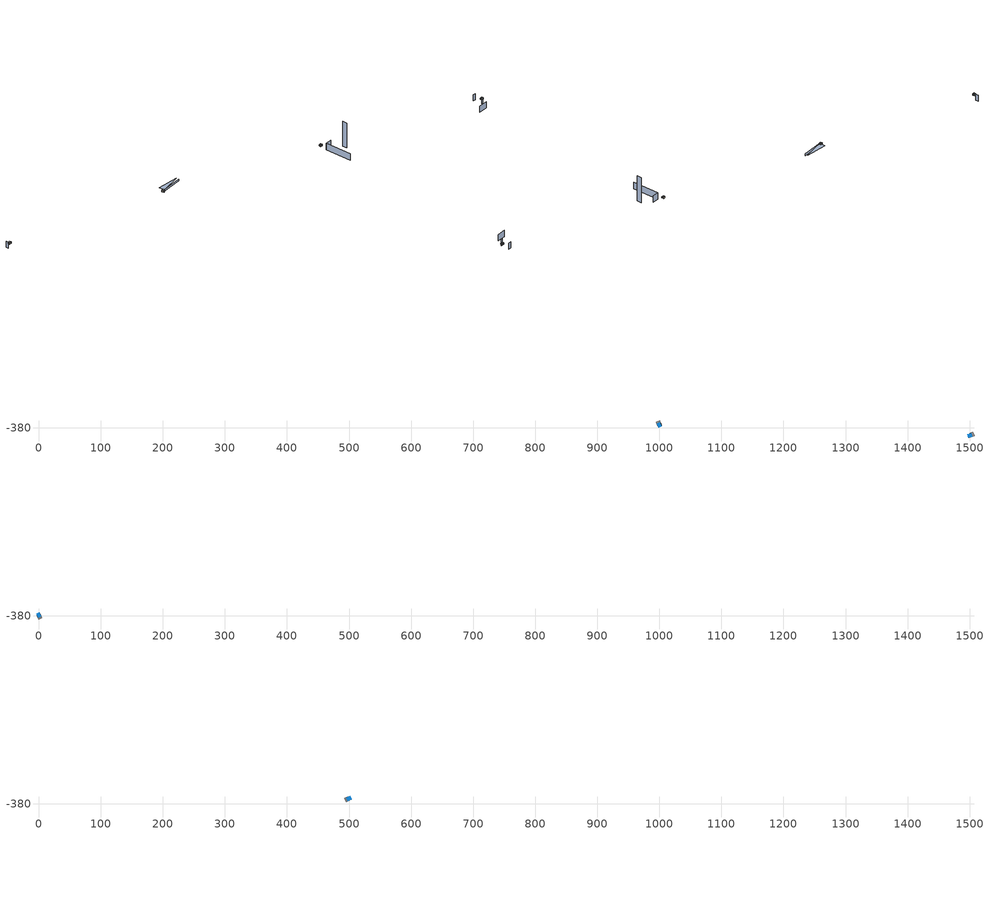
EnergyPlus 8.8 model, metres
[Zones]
2Perim
 floor adiabatic (115mmSandLimeBrick): 997.21,-377.15 995.55,-373.32 1001.06,-370.94 1002.71,-374.77 z8.72
 wall outside (U0-5): 997.21,-377.15 1002.71,-374.77 z8.72:13.09
 wall to 2Core (115mmSandLimeBrick): 1001.06,-370.94 995.55,-373.32 z8.72:13.09
 wall adiabatic (115mmSandLimeBrick): 1002.71,-374.77 1001.06,-370.94 / 995.55,-373.32 997.21,-377.15 z8.72:13.09
 window (Single): 997.3,-377.11 1002.62,-374.81 z9.57:12.28
 ceiling adiabatic (115mmSandLimeBrick): 997.21,-377.15 1002.71,-374.77 1001.33,-371.58 995.82,-373.96 z13.09
 roof outside (U0-4): 995.82,-373.96 1001.33,-371.58 1001.06,-370.94 995.55,-373.32 z13.09
2Core
 floor adiabatic (115mmSandLimeBrick): 995.55,-373.32 994.74,-371.45 1000.25,-369.07 1001.06,-370.94 z8.72
 wall adiabatic (115mmSandLimeBrick): 1001.06,-370.94 1000.25,-369.07 994.74,-371.45 995.55,-373.32 z8.72:13.09
 ceiling adiabatic (115mmSandLimeBrick): 995.55,-373.32 1001.06,-370.94 1000.39,-369.39 994.88,-371.77 z13.09
 roof outside (U0-4): 994.88,-371.77 1000.39,-369.39 1000.25,-369.07 994.74,-371.45 z13.09
3Perim
 floor adiabatic (115mmSandLimeBrick): 1498.99,-389.9 1502.88,-388.37 1505.08,-393.95 1501.19,-395.49 z8.72
 wall outside (U0-5): 1498.99,-389.9 1501.19,-395.49 z8.72:13.09
 wall to 3Core (115mmSandLimeBrick): 1505.08,-393.95 1502.88,-388.37 z8.72:13.09
 wall adiabatic (115mmSandLimeBrick): 1501.19,-395.49 1505.08,-393.95 / 1502.88,-388.37 1498.99,-389.9 z8.72:13.09
 window (Single): 1499.03,-390 1501.16,-395.39 z9.57:12.28
 ceiling adiabatic (115mmSandLimeBrick): 1498.99,-389.9 1501.19,-395.49 1504.43,-394.21 1502.23,-388.63 z13.09
 roof outside (U0-4): 1502.23,-388.63 1504.43,-394.21 1505.08,-393.95 1502.88,-388.37 z13.09
3Core
 floor adiabatic (115mmSandLimeBrick): 1502.88,-388.37 1504.77,-387.62 1506.97,-393.21 1505.08,-393.95 z8.72
 wall adiabatic (115mmSandLimeBrick): 1505.08,-393.95 1506.97,-393.21 1504.77,-387.62 1502.88,-388.37 z8.72:13.09
 ceiling adiabatic (115mmSandLimeBrick): 1502.88,-388.37 1505.08,-393.95 1506.66,-393.33 1504.45,-387.75 z13.09
 roof outside (U0-4): 1504.45,-387.75 1506.66,-393.33 1506.97,-393.21 1504.77,-387.62 z13.09
0Perim
 floor adiabatic (115mmSandLimeBrick): 2.79,-377.95 4.45,-381.79 -1.06,-384.17 -2.71,-380.33 z17.45
 wall outside (U0-5): 2.79,-377.95 -2.71,-380.33 z17.45:21.81
 wall to 0Core (115mmSandLimeBrick): -1.06,-384.17 4.45,-381.79 z17.45:21.81
 wall adiabatic (115mmSandLimeBrick): -2.71,-380.33 -1.06,-384.17 / 4.45,-381.79 2.79,-377.95 z17.45:21.81
 window (Single): 2.7,-377.99 -2.62,-380.29 z18.3:21
 ceiling adiabatic (115mmSandLimeBrick): 2.79,-377.95 -2.71,-380.33 -1.33,-383.53 4.17,-381.15 z21.81
 roof outside (U0-4): 4.17,-381.15 -1.33,-383.53 -1.06,-384.17 4.45,-381.79 z21.81
0Core
 floor adiabatic (115mmSandLimeBrick): 4.45,-381.79 5.26,-383.65 -0.25,-386.03 -1.06,-384.17 z17.45
 wall adiabatic (115mmSandLimeBrick): -1.06,-384.17 -0.25,-386.03 5.26,-383.65 4.45,-381.79 z17.45:21.81
 ceiling adiabatic (115mmSandLimeBrick): 4.45,-381.79 -1.06,-384.17 -0.39,-385.72 5.12,-383.34 z21.81
 roof outside (U0-4): 5.12,-383.34 -0.39,-385.72 -0.25,-386.03 5.26,-383.65 z21.81
1Perim
 floor adiabatic (115mmSandLimeBrick): 501.17,-374.34 497.38,-376.09 494.86,-370.65 498.65,-368.89 z21.81
 wall outside (U0-5): 501.17,-374.34 498.65,-368.89 z21.81:26.17
 wall to 1Core (115mmSandLimeBrick): 494.86,-370.65 497.38,-376.09 z21.81:26.17
 wall adiabatic (115mmSandLimeBrick): 498.65,-368.89 494.86,-370.65 / 497.38,-376.09 501.17,-374.34 z21.81:26.17
 window (Single): 501.13,-374.25 498.69,-368.98 z22.66:25.37
 ceiling adiabatic (115mmSandLimeBrick): 501.17,-374.34 498.65,-368.89 495.49,-370.36 498.01,-375.8 z26.17
 roof outside (U0-4): 498.01,-375.8 495.49,-370.36 494.86,-370.65 497.38,-376.09 z26.17
1Core
 floor adiabatic (115mmSandLimeBrick): 497.38,-376.09 495.54,-376.95 493.01,-371.5 494.86,-370.65 z21.81
 wall adiabatic (115mmSandLimeBrick): 494.86,-370.65 493.01,-371.5 495.54,-376.95 497.38,-376.09 z21.81:26.17
 ceiling adiabatic (115mmSandLimeBrick): 497.38,-376.09 494.86,-370.65 493.32,-371.36 495.84,-376.8 z26.17
 roof outside (U0-4): 495.84,-376.8 493.32,-371.36 493.01,-371.5 495.54,-376.95 z26.17
shading: -1.43,-379.79 -4.84,-371.9 / 1484.69,-376.16 1492.29,-372.88 / 1498.84,-422.77 1473.63,-433.62 / 1502.14,-397.88 1497.33,-399.95 z0:20.57; 500.25,-372.33 560.23,-346.41 z20.57:26.17; 1027.62,-378.5 1009.49,-386.25 / 1009.49,-386.25 1042.86,-463.48 z0:21.34; 1058.14,-392.83 1062.88,-406.28 z0:84.06; 500.25,-372.33 556.67,-338.34 492.86,-356.33 z26.17
[Site:GroundTemperature:BuildingSurface]
14, 14, 14, 14, 14, 14, 14, 14, 14, 14, 14, 14
[Site:GroundReflectance]
0.2, 0.2, 0.2, 0.2, 0.2, 0.2, 0.2, 0.2, 0.2, 0.2, 0.2, 0.2
[Site:GroundReflectance:SnowModifier]
1, 1
[Building]
Building: North Axis {deg}=0; Terrain=Suburbs; Loads Convergence Tolerance Value=.04; Temperature Convergence Tolerance Value {deltaC}=.4; Solar Distribution=MinimalShadowing; Maximum Number of Warmup Days=25
[Construction]
115mmSandLimeBrick: Plaster_0.005_115mmSandLimeBrick, Sand-Lime Brick_0.08_115mmSandLimeBrick, Plaster_0.08_115mmSandLimeBrick
U0-5: XPS Board_0.01_U0-5, General Concrete_0.2_U0-5
U0-4: XPS Board_0.06_U0-4, General Concrete_0.2_U0-4
Single: Generic Clear Glass 6mm_0.006_Single
[Material] Roughness=Rough; Thermal Absorptance=0.9
Name | Thickness {m} | Conductivity {W/m-K} | Density {kg/m3} | Specific Heat {J/kg-K} | Solar Absorptance | Visible Absorptance
Plaster_0.005_115mmSandLimeBrick | 0.005 | 1 | 2000 | 1130 | 0.6 | 0.6
Sand-Lime Brick_0.08_115mmSandLimeBrick | 0.08 | 0.56 | 1200 | 1000 | 0.6 | 0.6
Plaster_0.08_115mmSandLimeBrick | 0.08 | 1 | 2000 | 1130 | 0.6 | 0.6
XPS Board_0.01_U0-5 | 0.01 | 0.034 | 35 | 1400 | 0.6 | 0.6
General Concrete_0.2_U0-5; General Concrete_0.2_U0-4 | 0.2 | 2 | 2400 | 950 | 0.7 | 0.7
XPS Board_0.06_U0-4 | 0.06 | 0.034 | 35 | 1400 | 0.6 | 0.6
[WindowMaterial:Glazing]
Generic Clear Glass 6mm_0.006_Single: Optical Data Type=SpectralAverage; Window Glass Spectral Data Set=SpectralAverage; Thickness {m}=0.006; Solar Transmittance at Normal Incidence=0.68; Front Side Solar Reflectance at Normal Incidence=0.09; Back Side Solar Reflectance at Normal Incidence=0.1; Visible Transmittance at Normal Incidence=0.81; Front Side Visible Reflectance at Normal Incidence=0.11; Back Side Visible Reflectance at Normal Incidence=0.12; Infrared Transmittance at Normal Incidence=0; Front Side Infrared Hemispherical Emissivity=0.2; Back Side Infrared Hemispherical Emissivity=0.2; Conductivity {W/m-K}=0.9; Dirt Correction Factor for Solar and Visible Transmittance=1
[EnergyManagementSystem:Sensor]
Name | Output:Variable or Output:Meter Index Key | Output:Variable or Output:Meter
OutdoorTemp | Environment | Site Outdoor Air Drybulb Temperature
OutdoorRelHumid | Environment | Site Outdoor Air Relative Humidity
USRNATVENT_0Perim; USRNATVENT_1Perim; USRNATVENT_2Perim; USRNATVENT_3Perim | AllOff | Schedule Value
[Zone] Type=1; Multiplier=1; Zone Inside Convection Algorithm=TARP; Zone Outside Convection Algorithm=DOE-2
Name | Volume {m3} | Floor Area {m2}
0Perim; 1Perim; 2Perim; 3Perim | 109.375 | 25.0763
0Core; 1Core; 2Core; 3Core | 53.1125 | 12.177
[People] Number of People Schedule=AllOn; Number of People Calculation Method=People/Area; People per Zone Floor Area {person/m2}=0.5; Fraction Radiant=0.3; Sensible Heat Fraction=AUTOCALCULATE; Carbon Dioxide Generation Rate {m3/s-W}=3.82e-08; Enable ASHRAE 55 Comfort Warnings=No; Mean Radiant Temperature Calculation Type=ZoneAveraged; Clothing Insulation Calculation Method=DynamicClothingModelASHRAE55; Thermal Comfort Model 1 Type=AdaptiveASH55
Name | Zone or ZoneList | Activity Level Schedule | Work Efficiency Schedule | Air Velocity Schedule
People 0Perim | 0Perim | 0PerimPeopleActivity | 0PerimWorkEfficiency | 0PerimAirVelocity
People 0Core | 0Core | 0CorePeopleActivity | 0CoreWorkEfficiency | 0CoreAirVelocity
People 1Perim | 1Perim | 1PerimPeopleActivity | 1PerimWorkEfficiency | 1PerimAirVelocity
People 1Core | 1Core | 1CorePeopleActivity | 1CoreWorkEfficiency | 1CoreAirVelocity
People 2Perim | 2Perim | 2PerimPeopleActivity | 2PerimWorkEfficiency | 2PerimAirVelocity
People 2Core | 2Core | 2CorePeopleActivity | 2CoreWorkEfficiency | 2CoreAirVelocity
People 3Perim | 3Perim | 3PerimPeopleActivity | 3PerimWorkEfficiency | 3PerimAirVelocity
People 3Core | 3Core | 3CorePeopleActivity | 3CoreWorkEfficiency | 3CoreAirVelocity
[ElectricEquipment] Schedule=AllOn; Design Level Calculation Method=Watts/Area; Watts per Zone Floor Area {W/m2}=35; Fraction Latent=0; Fraction Radiant=.2; Fraction Lost=0
Name | Zone or ZoneList
0Perim Equipment 1 | 0Perim
0Core Equipment 1 | 0Core
1Perim Equipment 1 | 1Perim
1Core Equipment 1 | 1Core
2Perim Equipment 1 | 2Perim
2Core Equipment 1 | 2Core
3Perim Equipment 1 | 3Perim
3Core Equipment 1 | 3Core
[Lights] Schedule=AllOn; Design Level Calculation Method=Watts/Area; Watts per Zone Floor Area {W/m2}=15; Return Air Fraction=0; Fraction Radiant=.42; Fraction Visible=.18; Fraction Replaceable=1
Name | Zone or ZoneList
0Perim General lighting | 0Perim
0Core General lighting | 0Core
1Perim General lighting | 1Perim
1Core General lighting | 1Core
2Perim General lighting | 2Perim
2Core General lighting | 2Core
3Perim General lighting | 3Perim
3Core General lighting | 3Core
[ZoneControl:Thermostat]
Name | Zone or ZoneList | Control Type Schedule | Control 1
0Perim Thermostat | 0Perim | 0PerimZoneControlTypeSched | Dual Setpoint - Zone 0Perim
0Core Thermostat | 0Core | 0CoreZoneControlTypeSched | Dual Setpoint - Zone 0Core
1Perim Thermostat | 1Perim | 1PerimZoneControlTypeSched | Dual Setpoint - Zone 1Perim
1Core Thermostat | 1Core | 1CoreZoneControlTypeSched | Dual Setpoint - Zone 1Core
2Perim Thermostat | 2Perim | 2PerimZoneControlTypeSched | Dual Setpoint - Zone 2Perim
2Core Thermostat | 2Core | 2CoreZoneControlTypeSched | Dual Setpoint - Zone 2Core
3Perim Thermostat | 3Perim | 3PerimZoneControlTypeSched | Dual Setpoint - Zone 3Perim
3Core Thermostat | 3Core | 3CoreZoneControlTypeSched | Dual Setpoint - Zone 3Core
[ThermostatSetpoint:DualSetpoint]
Name | Heating Setpoint Temperature Schedule | Cooling Setpoint Temperature Schedule
Dual Setpoint - Zone 0Perim | 0PerimHeating_SP_Sch | 0PerimCooling_SP_Sch
Dual Setpoint - Zone 0Core | 0CoreHeating_SP_Sch | 0CoreCooling_SP_Sch
Dual Setpoint - Zone 1Perim | 1PerimHeating_SP_Sch | 1PerimCooling_SP_Sch
Dual Setpoint - Zone 1Core | 1CoreHeating_SP_Sch | 1CoreCooling_SP_Sch
Dual Setpoint - Zone 2Perim | 2PerimHeating_SP_Sch | 2PerimCooling_SP_Sch
Dual Setpoint - Zone 2Core | 2CoreHeating_SP_Sch | 2CoreCooling_SP_Sch
Dual Setpoint - Zone 3Perim | 3PerimHeating_SP_Sch | 3PerimCooling_SP_Sch
Dual Setpoint - Zone 3Core | 3CoreHeating_SP_Sch | 3CoreCooling_SP_Sch
[Zone equipment]
0Perim: 0Perim Ideal Loads Air
0Core: 0Core Ideal Loads Air
1Perim: 1Perim Ideal Loads Air
1Core: 1Core Ideal Loads Air
2Perim: 2Perim Ideal Loads Air
2Core: 2Core Ideal Loads Air
3Perim: 3Perim Ideal Loads Air
3Core: 3Core Ideal Loads Air
[ZoneHVAC:IdealLoadsAirSystem] Maximum Heating Supply Air Temperature {C}=30; Minimum Cooling Supply Air Temperature {C}=18; Maximum Heating Supply Air Humidity Ratio {kgWater/kgDryAir}=0.01; Minimum Cooling Supply Air Humidity Ratio {kgWater/kgDryAir}=0.008; Heating Limit=NoLimit; Maximum Heating Air Flow Rate {m3/s}=100; Cooling Limit=NoLimit; Maximum Cooling Air Flow Rate {m3/s}=100; Heating Availability Schedule=AllOn; Cooling Availability Schedule=AllOn; Dehumidification Control Type=None; Humidification Control Type=None; Demand Controlled Ventilation Type=OccupancySchedule; Outdoor Air Economizer Type=NoEconomizer; Heat Recovery Type=None; Sensible Heat Recovery Effectiveness=0.7; Latent Heat Recovery Effectiveness=0.65
Name | Design Specification Outdoor Air Object
0Perim Ideal Loads Air | 0PerimMinFreshAir
0Core Ideal Loads Air | 0CoreMinFreshAir
1Perim Ideal Loads Air | 1PerimMinFreshAir
1Core Ideal Loads Air | 1CoreMinFreshAir
2Perim Ideal Loads Air | 2PerimMinFreshAir
2Core Ideal Loads Air | 2CoreMinFreshAir
3Perim Ideal Loads Air | 3PerimMinFreshAir
3Core Ideal Loads Air | 3CoreMinFreshAir
[DesignSpecification:OutdoorAir] Outdoor Air Method=Sum; Outdoor Air Flow per Person {m3/s-person}=0.002; Outdoor Air Flow per Zone Floor Area {m3/s-m2}=0.002; Outdoor Air Schedule=AllOn
0PerimMinFreshAir; 0CoreMinFreshAir; 1PerimMinFreshAir; 1CoreMinFreshAir; 2PerimMinFreshAir; 2CoreMinFreshAir; 3PerimMinFreshAir; 3CoreMinFreshAir
[ZoneVentilation:DesignFlowRate] Schedule=AllOn; Design Flow Rate Calculation Method=AirChanges/Hour; Air Changes per Hour {1/hr}=0; Ventilation Type=NATURAL; Fan Pressure Rise {Pa}=0; Fan Total Efficiency=1; Constant Term Coefficient=1; Temperature Term Coefficient=0; Velocity Term Coefficient=0; Velocity Squared Term Coefficient=0; Minimum Indoor Temperature {C}=18; Delta Temperature {deltaC}=1; Maximum Wind Speed {m/s}=40
Name | Zone or ZoneList
0Perim ScheduledVent | 0Perim
1Perim ScheduledVent | 1Perim
2Perim ScheduledVent | 2Perim
3Perim ScheduledVent | 3Perim
[EnergyManagementSystem:Actuator] Actuated Component Type=Schedule:Constant; Actuated Component Control Type=Schedule Value
Name | Actuated Component Unique
NATVENT_AVAIL_SCHED_ACTUATOR_0Perim | NATVENT_AVAIL_SCHED_0Perim
NATVENT_AVAIL_SCHED_ACTUATOR_1Perim | NATVENT_AVAIL_SCHED_1Perim
NATVENT_AVAIL_SCHED_ACTUATOR_2Perim | NATVENT_AVAIL_SCHED_2Perim
NATVENT_AVAIL_SCHED_ACTUATOR_3Perim | NATVENT_AVAIL_SCHED_3Perim
[EnergyManagementSystem:ProgramCallingManager]
My 0Perim_Setpoint_Schedule_Calculator_Example: BeginTimestepBeforePredictor; 0Perim_ErlEnforceBinary
My 1Perim_Setpoint_Schedule_Calculator_Example: BeginTimestepBeforePredictor; 1Perim_ErlEnforceBinary
My 2Perim_Setpoint_Schedule_Calculator_Example: BeginTimestepBeforePredictor; 2Perim_ErlEnforceBinary
My 3Perim_Setpoint_Schedule_Calculator_Example: BeginTimestepBeforePredictor; 3Perim_ErlEnforceBinary
[EnergyManagementSystem:Program]
0Perim_ErlEnforceBinary: IF (USRNATVENT_0Perim > 0); Set NATVENT_AVAIL_SCHED_ACTUATOR_0Perim = 1; ELSE; Set NATVENT_AVAIL_SCHED_ACTUATOR_0Perim = 0; ENDIF
1Perim_ErlEnforceBinary: IF (USRNATVENT_1Perim > 0); Set NATVENT_AVAIL_SCHED_ACTUATOR_1Perim = 1; ELSE; Set NATVENT_AVAIL_SCHED_ACTUATOR_1Perim = 0; ENDIF
2Perim_ErlEnforceBinary: IF (USRNATVENT_2Perim > 0); Set NATVENT_AVAIL_SCHED_ACTUATOR_2Perim = 1; ELSE; Set NATVENT_AVAIL_SCHED_ACTUATOR_2Perim = 0; ENDIF
3Perim_ErlEnforceBinary: IF (USRNATVENT_3Perim > 0); Set NATVENT_AVAIL_SCHED_ACTUATOR_3Perim = 1; ELSE; Set NATVENT_AVAIL_SCHED_ACTUATOR_3Perim = 0; ENDIF
[ZoneVentilation:WindandStackOpenArea] Opening Area {m2}=12.5617; Opening Effectiveness=0; Effective Angle {deg}=0; Height Difference {m}=0.676816; Discharge Coefficient for Opening=0.6; Minimum Indoor Temperature {C}=24; Maximum Indoor Temperature {C}=100; Delta Temperature {deltaC}=1; Minimum Outdoor Temperature {C}=22; Maximum Outdoor Temperature {C}=26; Maximum Wind Speed {m/s}=40
Name | Zone | Opening Area Fraction Schedule
0PerimNatVent_Buoy | 0Perim | NATVENT_AVAIL_SCHED_0Perim
1PerimNatVent_Buoy | 1Perim | NATVENT_AVAIL_SCHED_1Perim
2PerimNatVent_Buoy | 2Perim | NATVENT_AVAIL_SCHED_2Perim
3PerimNatVent_Buoy | 3Perim | NATVENT_AVAIL_SCHED_3Perim
[ZoneInfiltration:DesignFlowRate] Schedule=On; Design Flow Rate Calculation Method=AirChanges/Hour; Air Changes per Hour {1/hr}=2; Constant Term Coefficient=1; Temperature Term Coefficient=0; Velocity Term Coefficient=0; Velocity Squared Term Coefficient=0
Name | Zone or ZoneList
0PerimInfiltration | 0Perim
1PerimInfiltration | 1Perim
2PerimInfiltration | 2Perim
3PerimInfiltration | 3Perim
[WaterUse:Equipment]
Name | Peak Flow Rate {m3/s} | Flow Rate Fraction Schedule | Target Temperature Schedule | Hot Water Supply Temperature Schedule | Cold Water Supply Temperature Schedule
DHW 0Perim | 0 | equipOffice | DHW Supply Temperature 0Perim | DHW Supply Temperature 0Perim | DHW Mains Temperature 0Perim
DHW 0Core | 1.01475e-05 | 60HrWk | DHW Supply Temperature 0Core | DHW Supply Temperature 0Core | DHW Mains Temperature 0Core
DHW 1Perim | 0 | equipOffice | DHW Supply Temperature 1Perim | DHW Supply Temperature 1Perim | DHW Mains Temperature 1Perim
DHW 1Core | 1.01475e-05 | 60HrWk | DHW Supply Temperature 1Core | DHW Supply Temperature 1Core | DHW Mains Temperature 1Core
DHW 2Perim | 0 | equipOffice | DHW Supply Temperature 2Perim | DHW Supply Temperature 2Perim | DHW Mains Temperature 2Perim
DHW 2Core | 1.01475e-05 | 60HrWk | DHW Supply Temperature 2Core | DHW Supply Temperature 2Core | DHW Mains Temperature 2Core
DHW 3Perim | 0 | equipOffice | DHW Supply Temperature 3Perim | DHW Supply Temperature 3Perim | DHW Mains Temperature 3Perim
DHW 3Core | 1.01475e-05 | 60HrWk | DHW Supply Temperature 3Core | DHW Supply Temperature 3Core | DHW Mains Temperature 3Core
[Schedule:Constant]
On: On/Off, 1
0PerimPeopleActivity; 0CorePeopleActivity; 1PerimPeopleActivity; 1CorePeopleActivity; 2PerimPeopleActivity; 2CorePeopleActivity; 3PerimPeopleActivity; 3CorePeopleActivity: Any Number, 125.28
0PerimAirVelocity; 0CoreAirVelocity; 1PerimAirVelocity; 1CoreAirVelocity; 2PerimAirVelocity; 2CoreAirVelocity; 3PerimAirVelocity; 3CoreAirVelocity: Any Number, 0.2
0PerimWorkEfficiency; 0CoreWorkEfficiency; 1PerimWorkEfficiency; 1CoreWorkEfficiency; 2PerimWorkEfficiency; 2CoreWorkEfficiency; 3PerimWorkEfficiency; 3CoreWorkEfficiency: Any Number, 0
0PerimHeating_SP_Sch; 0PerimCooling_SP_Sch; 0CoreHeating_SP_Sch; 0CoreCooling_SP_Sch; 1PerimHeating_SP_Sch; 1PerimCooling_SP_Sch; 1CoreHeating_SP_Sch; 1CoreCooling_SP_Sch; 2PerimHeating_SP_Sch; 2PerimCooling_SP_Sch; 2CoreHeating_SP_Sch; 2CoreCooling_SP_Sch; 3PerimHeating_SP_Sch; 3PerimCooling_SP_Sch; 3CoreHeating_SP_Sch; 3CoreCooling_SP_Sch: Temperature, 24
0PerimZoneControlTypeSched; 0CoreZoneControlTypeSched; 1PerimZoneControlTypeSched; 1CoreZoneControlTypeSched; 2PerimZoneControlTypeSched; 2CoreZoneControlTypeSched; 3PerimZoneControlTypeSched; 3CoreZoneControlTypeSched: Any Number, 4
NATVENT_AVAIL_SCHED_0Perim; NATVENT_AVAIL_SCHED_1Perim; NATVENT_AVAIL_SCHED_2Perim; NATVENT_AVAIL_SCHED_3Perim: Fraction, 1
DHW Supply Temperature 0Perim; DHW Supply Temperature 0Core; DHW Supply Temperature 1Perim; DHW Supply Temperature 1Core; DHW Supply Temperature 2Perim; DHW Supply Temperature 2Core; DHW Supply Temperature 3Perim; DHW Supply Temperature 3Core: Temperature, 65
DHW Mains Temperature 0Perim; DHW Mains Temperature 0Core; DHW Mains Temperature 1Perim; DHW Mains Temperature 1Core; DHW Mains Temperature 2Perim; DHW Mains Temperature 2Core; DHW Mains Temperature 3Perim; DHW Mains Temperature 3Core: Temperature, 10
[Schedule:Year]
AllOn: AllOn, 1, 1, 12, 31
equipOffice: equipOffice, 1, 1, 12, 31
AllOff: AllOff, 1, 1, 12, 31
60HrWk: 60HrWk, 1, 1, 12, 31
[Schedule:Week:Daily]
AllOn: AllOn, AllOn, AllOn, AllOn, AllOn, AllOn, AllOn, AllOn, AllOn, AllOn, AllOn, AllOn
equipOffice: equipOfficeWeekEnd, equipOffice, equipOffice, equipOffice, equipOffice, equipOffice, equipOfficeWeekEnd, equipOfficeWeekEnd, equipOffice, equipOffice, equipOffice, equipOffice
AllOff: AllOff, AllOff, AllOff, AllOff, AllOff, AllOff, AllOff, AllOff, AllOff, AllOff, AllOff, AllOff
60HrWk: 60HrWkDay, 60HrWkDay, 60HrWkDay, 60HrWkDay, 60HrWkDay, 60HrWkDay, 60HrWkDay, 60HrWkDay, 60HrWkDay, 60HrWkDay, 60HrWkDay, 60HrWkDay
[Schedule:Day:Hourly]
AllOn: 1, 1, 1, 1, 1, 1, 1, 1, 1, 1, 1, 1, 1, 1, 1, 1, 1, 1, 1, 1, 1, 1, 1, 1
equipOffice; equipOfficeWeekEnd: 0.1, 0.1, 0.1, 0.1, 0.1, 0.1, 0.1, 0.2, 0.4, 0.6, 0.8, 0.8, 0.4, 0.6, 0.8, 0.8, 0.4, 0.2, 0.1, 0.1, 0.1, 0.1, 0.1, 0.1
AllOff: 0, 0, 0, 0, 0, 0, 0, 0, 0, 0, 0, 0, 0, 0, 0, 0, 0, 0, 0, 0, 0, 0, 0, 0
60HrWkDay: 0.2, 0.2, 0.2, 0.2, 0.2, 0.2, 0.2, 0.4, 0.8, 0.8, 1, 1, 0.8, 1, 1, 1, 0.8, 0.4, 0.2, 0.2, 0.2, 0.2, 0.2, 0.2
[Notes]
----  This file was generated with Archsim v.4.0.2.17
-------------------------ERL SENSORS--------------------------
115mmSandLimeBrick GasType: Partition
